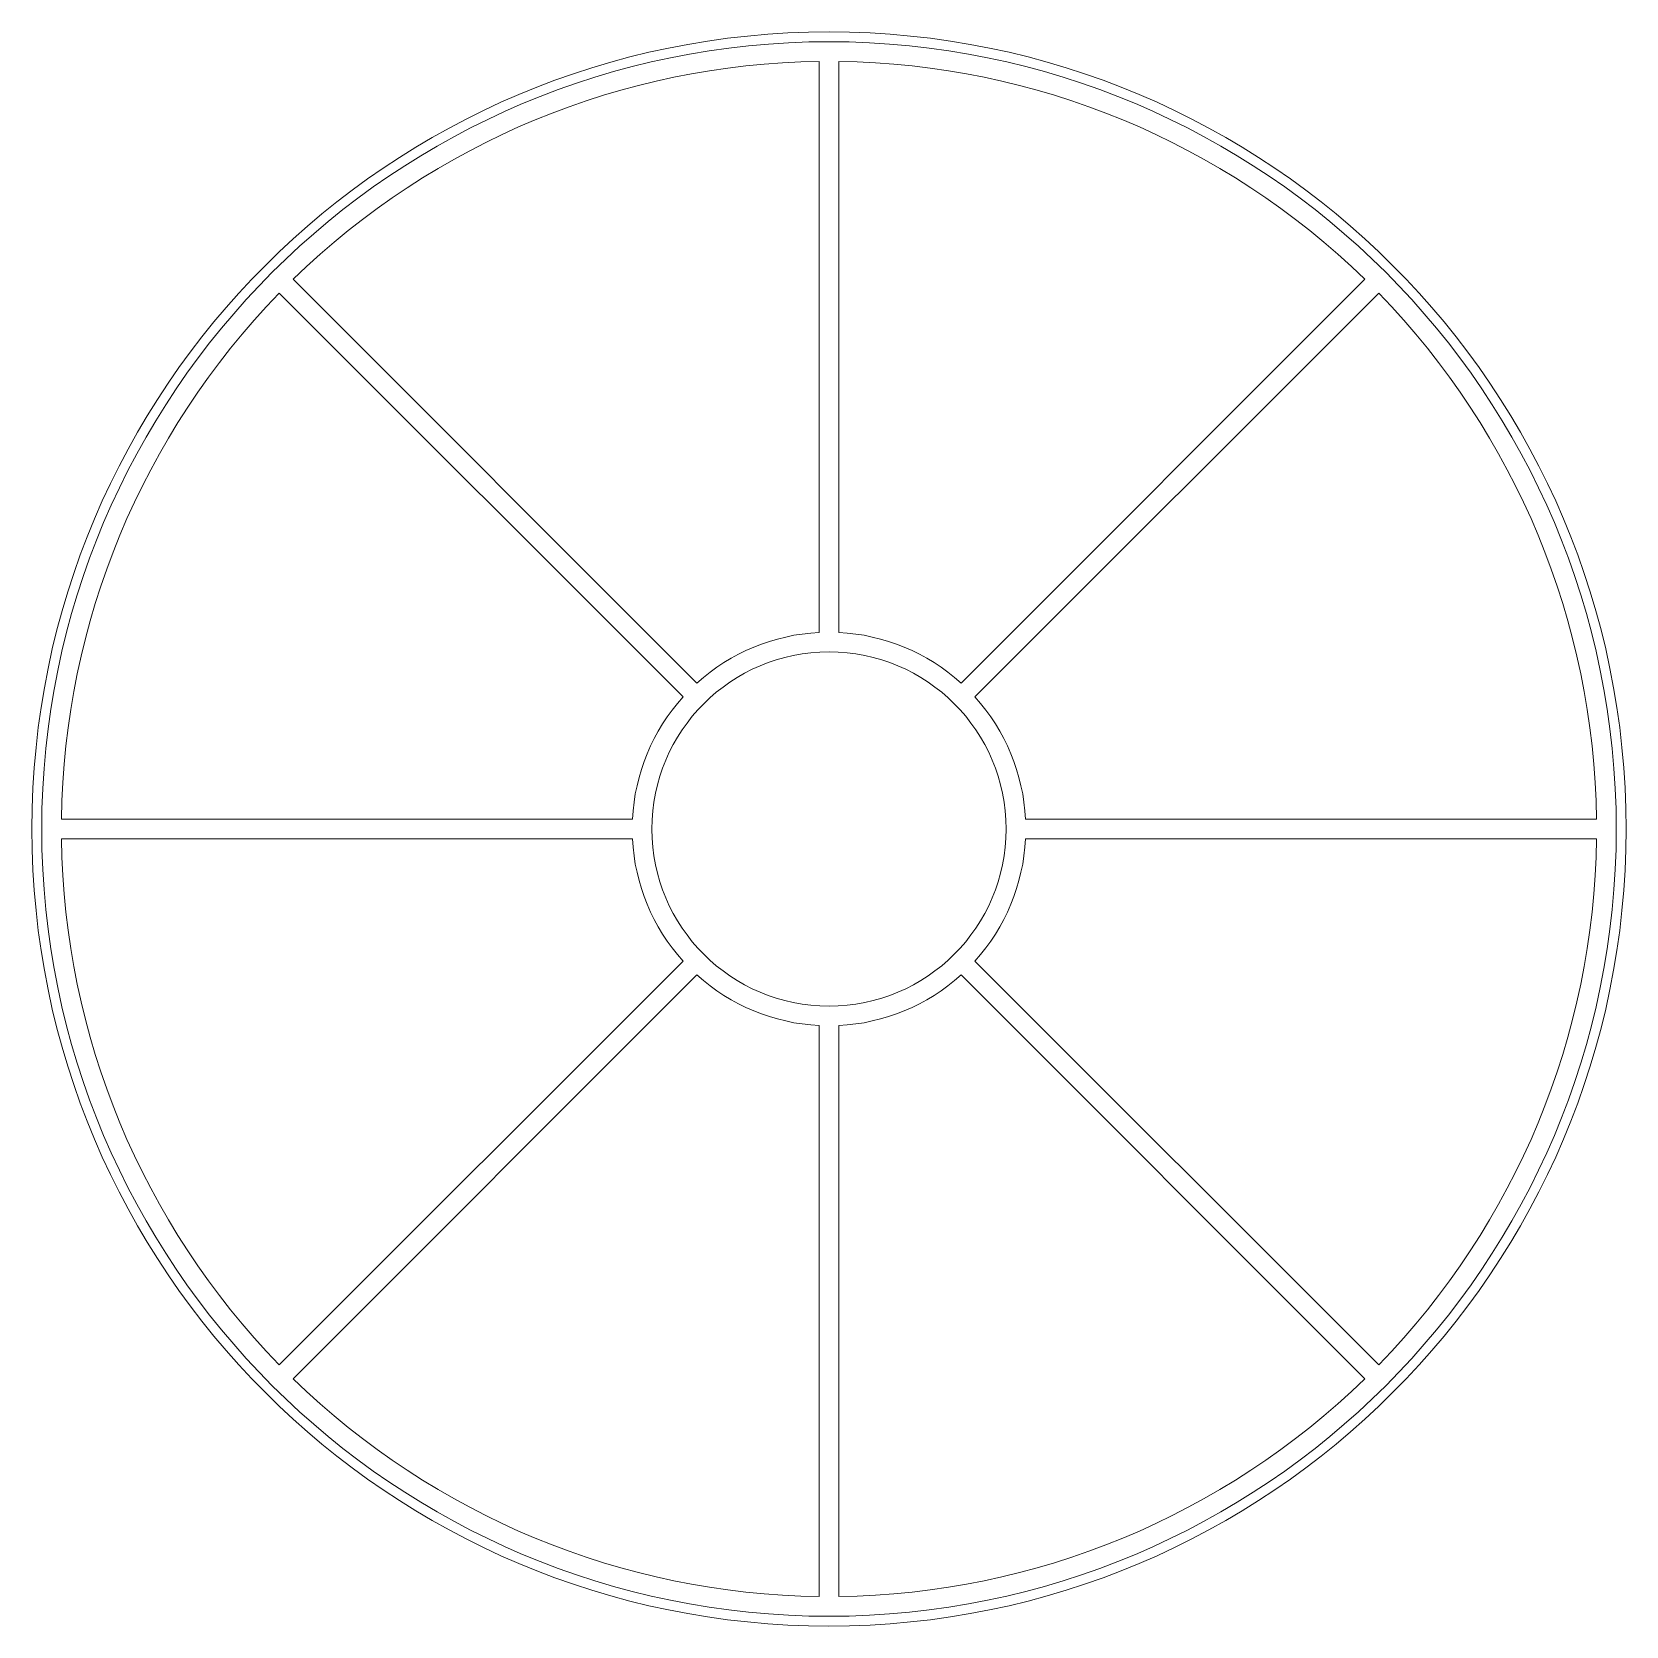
# Model space of a CAD drawing. Header units: millimetres. Extents: x -40.5 to 40.5, y -40.5 to 40.5.
import ezdxf

# ---------------------------------------------------------------- set-up
doc = ezdxf.new("R2010")
doc.units = ezdxf.units.MM
doc.layers.get('0').update_dxf_attribs({"lineweight": 0})

msp = doc.modelspace()

# ---------------------------------------------------------------- linework, layer by layer
for p, q in [((-0.5, 9.987), (-0.5, 38.997)), ((0.5, 9.987), (0.5, 38.997)), ((-6.709, 7.416), (-27.221, 27.928)), ((6.709, 7.416), (27.221, 27.928)), ((-7.416, 6.709), (-27.928, 27.221)), ((7.416, 6.709), (27.928, 27.221)), ((-38.997, 0.5), (-9.987, 0.5)), ((9.987, 0.5), (38.997, 0.5)), ((-38.997, -0.5), (-9.987, -0.5)), ((9.987, -0.5), (38.997, -0.5)), ((-27.928, -27.221), (-7.416, -6.709)), ((27.928, -27.221), (7.416, -6.709)), ((-27.221, -27.928), (-6.709, -7.416)), ((27.221, -27.928), (6.709, -7.416)), ((-0.5, -38.997), (-0.5, -9.987)), ((0.5, -38.997), (0.5, -9.987)), ((0.5, -39), (0.5, -38.997))]:
    msp.add_line(p, q)
for radius in [40.5, 40, 9]:
    msp.add_circle((0, 0), radius)
for radius, start, end in [(39, 90.73458, 134.26542), (39, 45.73458, 89.26542), (39, 135.73458, 179.26542), (39, 0.73458, 44.26542), (10, 92.86598, 132.13402), (10, 47.86598, 87.13402), (10, 137.86598, 177.13402), (10, 2.86598, 42.13402), (39, 180.73458, 224.26542), (10, 182.86598, 222.13402), (10, 317.86598, 357.13402), (39, 315.73458, 359.26542), (10, 227.86598, 267.13402), (10, 272.86598, 312.13402), (39, 225.73458, 269.26542), (39, 270.73458, 314.26542)]:
    msp.add_arc((0, 0), radius, start, end)

doc.saveas('drawing.dxf')
